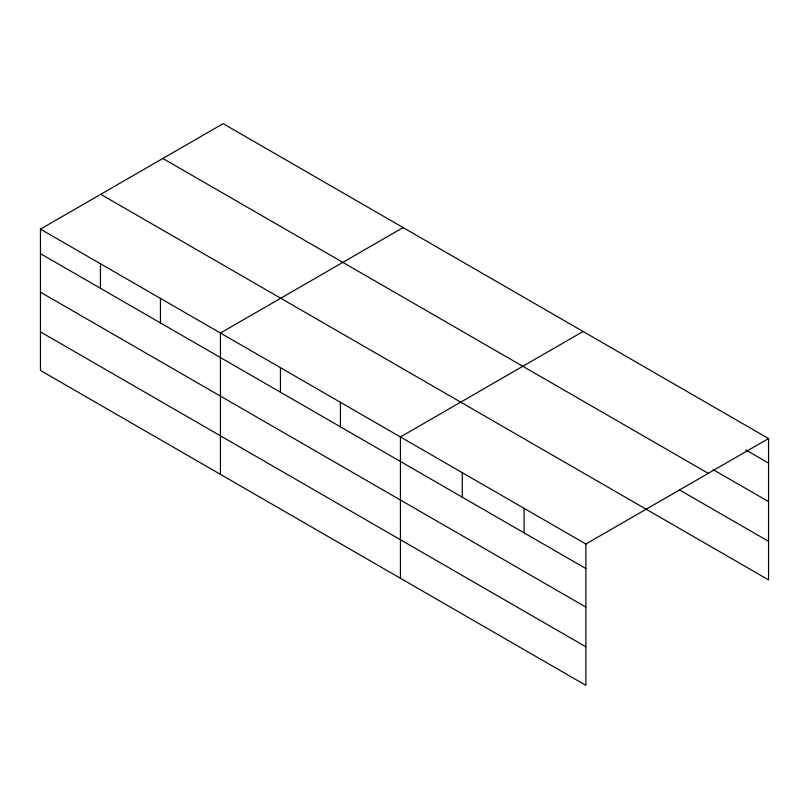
<?xml version="1.0" encoding="UTF-8"?>
<svg xmlns="http://www.w3.org/2000/svg" width="809" height="809" viewBox="0 0 809 809"><rect width="100%" height="100%" fill="white"/><g stroke="black" fill="none" stroke-linecap="round" stroke-linejoin="round"><path stroke-width="1.21" d="M585.878 607.094L585.878 544.022L40.45 229.119L40.45 370.451L585.878 685.344L585.878 607.094L40.45 292.191M100.731 194.312L768.55 579.881L768.55 438.549L223.122 123.656L40.45 229.119M403.115 227.572L220.442 333.035L220.442 474.367M583.107 331.488L400.435 436.951L400.435 578.283M585.878 544.022L768.55 438.549M745.777 449.935L768.55 463.082M713.245 469.695L768.55 501.62M162.842 158.463L708.269 473.356M679.621 489.991L768.55 541.332M40.45 253.652L585.878 568.545M40.45 331.902L585.878 646.806M524.06 508.335L524.06 532.858M462.242 472.638L462.242 497.171M340.437 402.316L340.437 426.839M280.44 367.68L280.44 392.203M160.445 298.4L160.445 322.922M100.447 263.764L100.447 288.287"/></g></svg>
